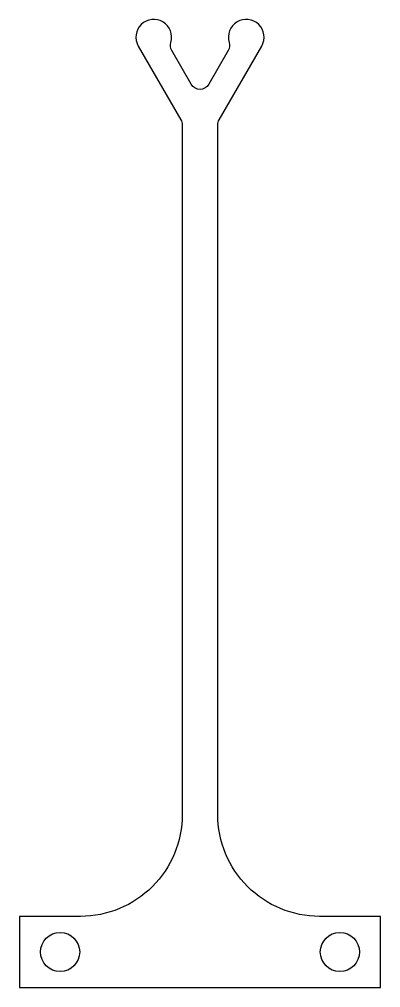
# Model space of a CAD drawing. Header units: inches. Extents: x -0.7 to 0.7, y -3.57 to 0.17.
import ezdxf

# ---------------------------------------------------------------- set-up
doc = ezdxf.new("R2010")
doc.units = ezdxf.units.IN
doc.layers.get('0').update_dxf_attribs({"linetype": 'CONTINUOUS'})

msp = doc.modelspace()

# ---------------------------------------------------------------- linework, layer by layer
msp.add_lwpolyline([(0.6988, -3.296), (0.4626, -3.296, -0.414214), (0.0689, -2.9023), (0.0689, -0.2357, -0.131652), (0.0742, -0.216), (0.2387, 0.0689, 1.525458), (0.1131, 0.0832, -0.208065), (0.1096, 0.052), (0.0341, -0.0787, -0.57735), (-0.0341, -0.0787), (-0.1096, 0.052, -0.208065), (-0.1131, 0.0832, 1.525458), (-0.2387, 0.0689), (-0.0742, -0.216, -0.131652), (-0.0689, -0.2357), (-0.0689, -2.9023, -0.414214), (-0.4626, -3.296), (-0.6988, -3.296), (-0.6988, -3.5716), (0.6988, -3.5716)], format="xyb", close=True)
msp.add_lwpolyline([(0.6988, -3.296), (0.4626, -3.296, -0.414214), (0.0689, -2.9023), (0.0689, -0.2357, -0.131652), (0.0742, -0.216), (0.2387, 0.0689, 1.525458), (0.1131, 0.0832, -0.208065), (0.1096, 0.052), (0.0341, -0.0787, -0.57735), (-0.0341, -0.0787), (-0.1096, 0.052, -0.208065), (-0.1131, 0.0832, 1.525458), (-0.2387, 0.0689), (-0.0742, -0.216, -0.131652), (-0.0689, -0.2357), (-0.0689, -2.9023, -0.414214), (-0.4626, -3.296), (-0.6988, -3.296), (-0.6988, -3.5716), (0.6988, -3.5716)], format="xyb", close=True)
for centre in [(-0.5413, -3.4338), (-0.5413, -3.4338), (0.5413, -3.4338), (0.5413, -3.4338)]:
    msp.add_circle(centre, 0.0758)

doc.saveas('drawing.dxf')
